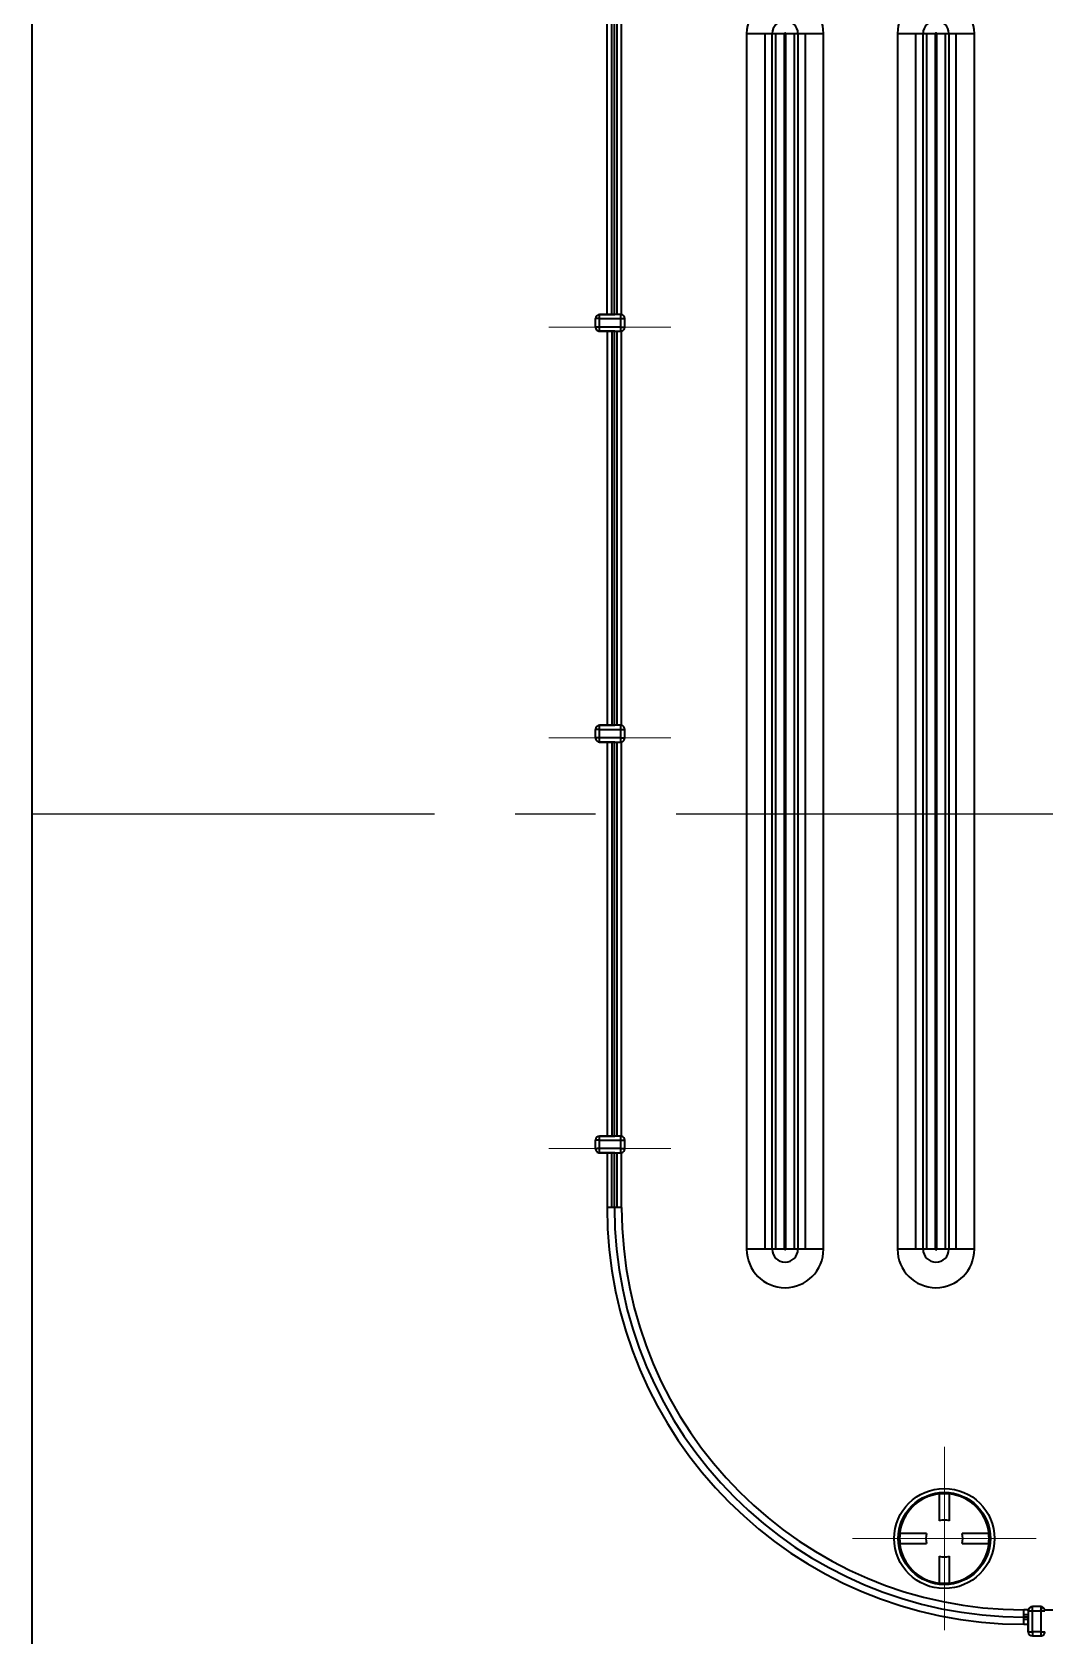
# Model space of a CAD drawing. Header units: millimetres. Extents: x -13 to 1082, y 396 to 866.
# Drawn here: x -12.9 to 108.5, y 560.7 to 752.9 of the extents above; entities that cross this region are included whole.
import ezdxf

# ---------------------------------------------------------------- set-up
doc = ezdxf.new("R2010")
doc.units = ezdxf.units.MM
doc.linetypes.add('CENTER', pattern=[50.8, 31.75, -6.35, 6.35, -6.35])
doc.layers.add('1', color=7, linetype='Continuous', true_color=0xffffff)
doc.layers.add('10', color=7, linetype='Continuous', true_color=0xffffff)

msp = doc.modelspace()

# ---------------------------------------------------------------- linework, layer by layer
at = {"layer": '1', "color": 1, "linetype": 'CENTER', "lineweight": 18}
for p, q in [((63.675, 717.579), (49.038, 717.579)), ((63.675, 668.334), (49.038, 668.334)), ((63.675, 619.089), (49.038, 619.089)), ((96.46, 561.352), (96.46, 583.361)), ((85.456, 572.356), (107.464, 572.356))]:
    msp.add_line(p, q, dxfattribs=at)
at = {"layer": '10', "color": 7, "linetype": 'Continuous', "lineweight": 35}
for p, q in [((56.607, 719.086), (56.607, 766.784)), ((56.897, 719.086), (56.897, 766.152)), ((57.187, 766.152), (57.187, 719.086)), ((57.768, 719.072), (57.768, 766.152)), ((-12.915, 525.099), (-12.915, 764.911)), ((56.027, 719.086), (56.027, 764.911)), ((72.759, 752.754), (72.759, 607.029)), ((72.759, 752.754), (75.816, 752.754)), ((74.962, 607.029), (74.962, 752.754)), ((75.816, 752.754), (77.298, 752.754)), ((75.816, 607.029), (75.816, 752.754)), ((76.23, 752.754), (76.23, 607.029)), ((77.298, 607.029), (77.298, 752.754)), ((77.432, 752.754), (78.914, 752.754)), ((77.432, 752.754), (77.432, 607.029)), ((78.5, 607.029), (78.5, 752.754)), ((78.914, 752.754), (78.914, 607.029)), ((78.914, 752.754), (81.971, 752.754)), ((79.768, 752.754), (79.768, 607.029)), ((81.971, 607.029), (81.971, 752.754)), ((90.849, 752.754), (90.849, 607.029)), ((90.849, 752.754), (93.906, 752.754)), ((93.052, 607.029), (93.052, 752.754)), ((93.906, 752.754), (95.388, 752.754)), ((93.906, 607.029), (93.906, 752.754)), ((94.32, 752.754), (94.32, 607.029)), ((95.388, 607.029), (95.388, 752.754)), ((95.522, 752.754), (97.004, 752.754)), ((95.522, 752.754), (95.522, 607.029)), ((96.59, 607.029), (96.59, 752.754)), ((97.004, 752.754), (97.004, 607.029)), ((97.004, 752.754), (100.061, 752.754)), ((97.858, 752.754), (97.858, 607.029)), ((100.061, 607.029), (100.061, 752.754)), ((55.132, 719.086), (56.967, 719.086)), ((56.027, 719.086), (55.132, 719.086)), ((56.897, 719.086), (56.027, 719.086)), ((57.648, 719.086), (56.897, 719.086)), ((57.648, 719.086), (57.648, 718.586)), ((55.132, 718.582), (54.632, 718.582)), ((54.632, 717.578), (54.632, 718.582)), ((55.132, 718.586), (57.648, 718.586)), ((55.132, 717.579), (55.132, 718.584)), ((57.649, 717.579), (55.132, 717.579)), ((57.648, 718.586), (58.149, 718.586)), ((57.648, 718.586), (57.648, 717.579)), ((58.149, 717.576), (58.149, 718.586)), ((56.968, 717.076), (55.132, 717.076)), ((55.132, 717.076), (56.027, 717.076)), ((56.027, 717.076), (56.897, 717.076)), ((56.027, 717.076), (56.027, 669.841)), ((56.607, 717.076), (56.607, 669.841)), ((56.897, 717.076), (57.649, 717.076)), ((56.897, 669.841), (56.897, 717.076)), ((57.187, 717.076), (57.187, 669.841)), ((57.768, 669.827), (57.768, 717.091)), ((55.132, 669.337), (54.632, 669.337)), ((54.632, 668.333), (54.632, 669.337)), ((55.132, 669.841), (56.967, 669.841)), ((56.027, 669.841), (55.132, 669.841)), ((55.132, 669.341), (57.648, 669.341)), ((55.132, 668.334), (55.132, 669.339)), ((56.897, 669.841), (56.027, 669.841)), ((57.648, 669.841), (56.897, 669.841)), ((57.648, 669.841), (57.648, 669.341)), ((57.648, 669.341), (58.149, 669.341)), ((57.648, 669.341), (57.648, 668.334)), ((58.149, 668.331), (58.149, 669.341)), ((57.649, 668.334), (55.132, 668.334)), ((56.968, 667.831), (55.132, 667.831)), ((55.132, 667.831), (56.027, 667.831)), ((56.027, 667.831), (56.897, 667.831)), ((56.027, 667.831), (56.027, 620.596)), ((56.607, 667.831), (56.607, 620.596)), ((56.897, 667.831), (57.649, 667.831)), ((56.897, 620.596), (56.897, 667.831)), ((57.187, 667.831), (57.187, 620.596)), ((57.768, 620.582), (57.768, 667.846)), ((55.132, 620.092), (54.632, 620.092)), ((54.632, 619.088), (54.632, 620.092)), ((55.132, 620.596), (56.967, 620.596)), ((56.027, 620.596), (55.132, 620.596)), ((55.132, 620.096), (57.648, 620.096)), ((55.132, 619.089), (55.132, 620.094)), ((57.649, 619.089), (55.132, 619.089)), ((56.897, 620.596), (56.027, 620.596)), ((57.648, 620.596), (56.897, 620.596)), ((57.648, 620.596), (57.648, 620.096)), ((57.648, 620.096), (58.149, 620.096)), ((57.648, 620.096), (57.648, 619.089)), ((58.149, 619.086), (58.149, 620.096)), ((56.968, 618.586), (55.132, 618.586)), ((55.132, 618.586), (56.027, 618.586)), ((56.027, 618.586), (56.897, 618.586)), ((56.027, 618.586), (56.027, 612.054)), ((56.607, 612.054), (56.607, 618.586)), ((56.897, 618.586), (57.649, 618.586)), ((56.897, 612.054), (56.897, 618.586)), ((57.187, 618.586), (57.187, 612.054)), ((57.768, 612.054), (57.768, 618.601)), ((56.897, 612.054), (56.027, 612.054)), ((57.768, 612.054), (56.897, 612.054)), ((75.816, 607.029), (72.759, 607.029)), ((77.298, 607.029), (75.816, 607.029)), ((78.914, 607.029), (77.432, 607.029)), ((81.971, 607.029), (78.914, 607.029)), ((93.906, 607.029), (90.849, 607.029)), ((95.388, 607.029), (93.906, 607.029)), ((97.004, 607.029), (95.522, 607.029)), ((100.061, 607.029), (97.004, 607.029)), ((95.856, 577.708), (95.856, 574.483)), ((97.062, 574.484), (97.062, 577.708)), ((94.333, 572.959), (91.109, 572.959)), ((101.811, 572.959), (98.587, 572.959)), ((91.109, 571.753), (94.333, 571.753)), ((98.587, 571.753), (101.811, 571.753)), ((95.856, 570.229), (95.856, 567.005)), ((97.062, 567.005), (97.062, 570.229)), ((106.524, 563.814), (106.008, 563.814)), ((106.008, 562.944), (106.008, 563.814)), ((106.51, 563.695), (106.51, 562.944)), ((106.51, 563.693), (107.013, 563.693)), ((108.02, 564.195), (107.01, 564.195)), ((107.013, 561.178), (107.013, 563.695)), ((107.013, 563.695), (108.018, 563.695)), ((108.018, 563.694), (108.018, 561.178)), ((108.018, 563.693), (108.52, 563.693)), ((108.506, 563.814), (111.853, 563.814)), ((106.008, 563.234), (106.51, 563.234)), ((106.51, 562.944), (106.008, 562.944)), ((106.008, 562.073), (106.008, 562.944)), ((106.51, 562.653), (106.008, 562.653)), ((106.008, 562.073), (106.51, 562.073)), ((106.51, 561.178), (106.51, 563.015)), ((106.51, 562.944), (106.51, 562.073)), ((106.51, 562.073), (106.51, 561.178)), ((108.018, 561.178), (107.013, 561.178)), ((107.014, 561.178), (107.014, 560.678)), ((107.014, 560.678), (108.018, 560.678))]:
    msp.add_line(p, q, dxfattribs=at)
at = {"layer": '10', "color": 1, "linetype": 'CENTER', "ltscale": 1.52}
msp.add_line((-12.915, 659.236), (457.085, 659.236), dxfattribs=at)
at = {"layer": '10', "color": 7, "linetype": 'Continuous', "lineweight": 35}
for radius in [6.004, 5.528, 5.503]:
    msp.add_circle((96.46, 572.356), radius, dxfattribs=at)
for centre, radius, start, end in [((77.365, 752.754), 4.606, 0, 180), ((95.455, 752.754), 4.606, 0, 180), ((77.365, 752.754), 1.549, 0, 180), ((95.455, 752.754), 1.549, 0, 180), ((77.365, 752.754), 0.0669, 0, 180), ((95.455, 752.754), 0.0669, 0, 180), ((55.132, 718.582), 0.5, 90.00992, 180), ((57.648, 718.586), 0.501, 0, 76.2177), ((55.132, 717.577), 0.5, 179.86407, 270.00548), ((57.649, 717.576), 0.5, 283.72613, 0), ((55.132, 669.337), 0.5, 90.00992, 180), ((57.648, 669.341), 0.501, 0, 76.2177), ((55.132, 668.332), 0.5, 179.86411, 270.00548), ((57.649, 668.331), 0.5, 283.72613, 0), ((55.132, 620.092), 0.5, 90.00992, 180), ((55.132, 619.087), 0.5, 179.86411, 270.00548), ((57.648, 620.096), 0.501, 0, 76.2177), ((57.649, 619.086), 0.5, 283.72613, 0), ((106.008, 612.054), 49.981, 180, 270), ((106.008, 612.054), 49.11, 180, 270), ((106.008, 612.054), 48.24, 180, 270), ((77.365, 607.029), 4.606, 180, 0), ((77.365, 607.029), 1.549, 180, 0), ((77.365, 607.029), 0.0669, 180, 0), ((95.455, 607.029), 4.606, 180, 0), ((95.455, 607.029), 1.549, 180, 0), ((95.455, 607.029), 0.0669, 180, 0), ((96.46, 572.356), 5.385, 96.43516, 173.57101), ((96.46, 572.356), 5.359, 83.54549, 96.46692), ((96.46, 572.356), 5.385, 6.42899, 83.57719), ((96.46, 572.356), 5.359, 173.53929, 186.46071), ((96.46, 572.356), 2.211, 164.17338, 195.82662), ((96.46, 572.356), 2.211, 74.18891, 105.84215), ((96.46, 572.356), 2.211, 344.17338, 15.82662), ((96.46, 572.356), 5.359, 353.53929, 6.46071), ((96.46, 572.356), 5.385, 186.42899, 263.56484), ((96.46, 572.356), 5.385, 276.42281, 353.57101), ((96.46, 572.356), 2.211, 254.15785, 285.81109), ((96.46, 572.356), 5.359, 263.53308, 276.45451), ((107.01, 563.695), 0.5, 90, 166.27387), ((108.02, 563.695), 0.5, 13.72613, 90), ((107.014, 561.178), 0.5, 180.00992, 270), ((108.02, 561.178), 0.5, 269.82927, 0.00546)]:
    msp.add_arc(centre, radius, start, end, dxfattribs=at)
for centre, major_axis, ratio, start_param, end_param in [((106.802, 563.945), (0.272, 0.227), 0.3878742, 0.4373486, 2.7050307), ((107.869, 563.945), (-0.305, -0.18), 0.5701227, 1.7266779, 3.9110828)]:
    msp.add_ellipse(centre, major_axis=major_axis, ratio=ratio, start_param=start_param, end_param=end_param, dxfattribs=at)
for points, knots in [([(55.132, 718.584), (55.132, 718.617), (55.132, 718.649), (55.132, 718.714), (55.132, 718.745), (55.132, 718.806), (55.132, 718.835), (55.132, 718.889), (55.132, 718.914), (55.132, 718.96), (55.132, 718.981), (55.132, 719.017), (55.132, 719.033), (55.132, 719.058), (55.132, 719.067), (55.132, 719.08), (55.132, 719.083), (55.132, 719.082)], [0, 0, 0, 0, 0.125, 0.125, 0.25, 0.25, 0.375, 0.375, 0.5, 0.5, 0.625, 0.625, 0.75, 0.75, 0.875, 0.875, 1, 1, 1, 1]), ([(55.132, 717.579), (55.128, 717.579), (55.12, 717.579), (55.109, 717.579), (55.098, 717.579), (55.087, 717.579), (55.076, 717.579), (55.064, 717.579), (55.053, 717.579), (55.042, 717.579), (55.031, 717.579), (55.02, 717.578), (55.009, 717.578), (54.998, 717.578), (54.987, 717.578), (54.976, 717.578), (54.965, 717.578), (54.953, 717.578), (54.942, 717.578), (54.931, 717.577), (54.92, 717.577), (54.909, 717.577), (54.898, 717.577), (54.887, 717.577), (54.876, 717.577), (54.865, 717.577), (54.854, 717.577), (54.843, 717.577), (54.832, 717.576), (54.822, 717.576), (54.811, 717.576), (54.8, 717.576), (54.79, 717.576), (54.781, 717.576), (54.772, 717.576), (54.763, 717.576), (54.754, 717.576), (54.745, 717.576), (54.737, 717.576), (54.728, 717.576), (54.719, 717.576), (54.71, 717.576), (54.702, 717.576), (54.693, 717.576), (54.685, 717.576), (54.678, 717.576), (54.67, 717.576), (54.663, 717.576), (54.657, 717.577), (54.651, 717.577), (54.646, 717.577), (54.642, 717.577), (54.638, 717.578), (54.635, 717.578), (54.633, 717.578), (54.632, 717.578), (54.632, 717.578)], [0, 0, 0, 0, 0.0146755, 0.0292956, 0.0438752, 0.0584293, 0.0729727, 0.0875199, 0.1020854, 0.1166833, 0.1313274, 0.1460311, 0.1608076, 0.1756697, 0.1906294, 0.2056988, 0.220889, 0.2362111, 0.2516753, 0.2672914, 0.2830689, 0.2990164, 0.3151422, 0.3314542, 0.3479594, 0.3646647, 0.3815761, 0.3986994, 0.4160396, 0.4336015, 0.4513892, 0.4694064, 0.4876563, 0.5033094, 0.51953, 0.5363272, 0.553709, 0.571683, 0.5902558, 0.6094333, 0.6292207, 0.6496223, 0.6706417, 0.6922816, 0.7145438, 0.7374292, 0.7609378, 0.7850684, 0.809819, 0.8351861, 0.8611654, 0.8877513, 0.9149366, 0.9427132, 0.9710714, 1, 1, 1, 1]), ([(55.132, 717.077), (55.132, 717.077), (55.132, 717.08), (55.132, 717.093), (55.132, 717.103), (55.132, 717.128), (55.132, 717.144), (55.132, 717.18), (55.132, 717.201), (55.132, 717.248), (55.132, 717.273), (55.132, 717.328), (55.132, 717.357), (55.132, 717.418), (55.132, 717.449), (55.132, 717.513), (55.132, 717.546), (55.132, 717.579)], [0, 0, 0, 0, 0.125, 0.125, 0.25, 0.25, 0.375, 0.375, 0.5, 0.5, 0.625, 0.625, 0.75, 0.75, 0.875, 0.875, 1, 1, 1, 1]), ([(57.649, 717.579), (57.682, 717.579), (57.714, 717.579), (57.779, 717.579), (57.81, 717.579), (57.871, 717.579), (57.9, 717.579), (57.954, 717.579), (57.98, 717.579), (58.026, 717.579), (58.047, 717.579), (58.083, 717.579), (58.099, 717.579), (58.124, 717.579), (58.133, 717.579), (58.146, 717.579), (58.149, 717.579), (58.149, 717.579)], [0, 0, 0, 0, 0.125, 0.125, 0.25, 0.25, 0.375, 0.375, 0.5, 0.5, 0.625, 0.625, 0.75, 0.75, 0.875, 0.875, 1, 1, 1, 1]), ([(57.649, 717.579), (57.649, 717.546), (57.649, 717.513), (57.649, 717.449), (57.649, 717.418), (57.649, 717.357), (57.649, 717.328), (57.649, 717.274), (57.649, 717.249), (57.649, 717.203), (57.649, 717.182), (57.649, 717.146), (57.649, 717.13), (57.649, 717.105), (57.649, 717.096), (57.649, 717.083), (57.649, 717.08), (57.649, 717.08)], [0, 0, 0, 0, 0.125, 0.125, 0.25, 0.25, 0.375, 0.375, 0.5, 0.5, 0.625, 0.625, 0.75, 0.75, 0.875, 0.875, 1, 1, 1, 1]), ([(55.132, 669.339), (55.132, 669.372), (55.132, 669.404), (55.132, 669.469), (55.132, 669.5), (55.132, 669.561), (55.132, 669.59), (55.132, 669.644), (55.132, 669.669), (55.132, 669.715), (55.132, 669.736), (55.132, 669.772), (55.132, 669.788), (55.132, 669.813), (55.132, 669.822), (55.132, 669.835), (55.132, 669.838), (55.132, 669.837)], [0, 0, 0, 0, 0.125, 0.125, 0.25, 0.25, 0.375, 0.375, 0.5, 0.5, 0.625, 0.625, 0.75, 0.75, 0.875, 0.875, 1, 1, 1, 1]), ([(55.132, 668.334), (55.128, 668.334), (55.12, 668.334), (55.109, 668.334), (55.098, 668.334), (55.087, 668.334), (55.076, 668.334), (55.064, 668.334), (55.053, 668.334), (55.042, 668.334), (55.031, 668.334), (55.02, 668.333), (55.009, 668.333), (54.998, 668.333), (54.987, 668.333), (54.976, 668.333), (54.965, 668.333), (54.953, 668.333), (54.942, 668.333), (54.931, 668.332), (54.92, 668.332), (54.909, 668.332), (54.898, 668.332), (54.887, 668.332), (54.876, 668.332), (54.865, 668.332), (54.854, 668.332), (54.843, 668.332), (54.832, 668.331), (54.822, 668.331), (54.811, 668.331), (54.8, 668.331), (54.79, 668.331), (54.781, 668.331), (54.772, 668.331), (54.763, 668.331), (54.754, 668.331), (54.745, 668.331), (54.737, 668.331), (54.728, 668.331), (54.719, 668.331), (54.71, 668.331), (54.702, 668.331), (54.693, 668.331), (54.685, 668.331), (54.678, 668.331), (54.67, 668.331), (54.663, 668.331), (54.657, 668.332), (54.651, 668.332), (54.646, 668.332), (54.642, 668.332), (54.638, 668.333), (54.635, 668.333), (54.633, 668.333), (54.632, 668.333), (54.632, 668.333)], [0, 0, 0, 0, 0.0146755, 0.0292956, 0.0438752, 0.0584293, 0.0729727, 0.0875199, 0.1020854, 0.1166833, 0.1313273, 0.1460311, 0.1608076, 0.1756696, 0.1906294, 0.2056987, 0.220889, 0.2362111, 0.2516752, 0.2672914, 0.2830688, 0.2990163, 0.3151422, 0.3314541, 0.3479594, 0.3646646, 0.381576, 0.3986993, 0.4160395, 0.4336014, 0.4513891, 0.4694063, 0.4876563, 0.5033093, 0.5195299, 0.5363271, 0.5537089, 0.5716829, 0.5902557, 0.6094332, 0.6292206, 0.6496222, 0.6706416, 0.6922815, 0.7145437, 0.7374292, 0.7609377, 0.7850684, 0.8098189, 0.8351861, 0.8611654, 0.8877513, 0.9149366, 0.9427132, 0.9710714, 1, 1, 1, 1]), ([(55.132, 667.832), (55.132, 667.832), (55.132, 667.835), (55.132, 667.848), (55.132, 667.858), (55.132, 667.883), (55.132, 667.899), (55.132, 667.935), (55.132, 667.956), (55.132, 668.003), (55.132, 668.028), (55.132, 668.083), (55.132, 668.112), (55.132, 668.173), (55.132, 668.204), (55.132, 668.268), (55.132, 668.301), (55.132, 668.334)], [0, 0, 0, 0, 0.125, 0.125, 0.25, 0.25, 0.375, 0.375, 0.5, 0.5, 0.625, 0.625, 0.75, 0.75, 0.875, 0.875, 1, 1, 1, 1]), ([(57.649, 668.334), (57.682, 668.334), (57.714, 668.334), (57.778, 668.334), (57.81, 668.334), (57.87, 668.334), (57.899, 668.334), (57.954, 668.334), (57.979, 668.334), (58.025, 668.334), (58.046, 668.334), (58.082, 668.334), (58.098, 668.334), (58.123, 668.334), (58.133, 668.334), (58.146, 668.334), (58.149, 668.334), (58.149, 668.334)], [0, 0, 0, 0, 0.125, 0.125, 0.25, 0.25, 0.375, 0.375, 0.5, 0.5, 0.625, 0.625, 0.75, 0.75, 0.875, 0.875, 1, 1, 1, 1]), ([(57.649, 668.334), (57.649, 668.301), (57.649, 668.268), (57.649, 668.204), (57.649, 668.173), (57.649, 668.112), (57.649, 668.083), (57.649, 668.029), (57.649, 668.004), (57.649, 667.958), (57.649, 667.937), (57.649, 667.901), (57.649, 667.885), (57.649, 667.86), (57.649, 667.851), (57.649, 667.838), (57.649, 667.835), (57.649, 667.835)], [0, 0, 0, 0, 0.125, 0.125, 0.25, 0.25, 0.375, 0.375, 0.5, 0.5, 0.625, 0.625, 0.75, 0.75, 0.875, 0.875, 1, 1, 1, 1]), ([(55.132, 619.089), (55.128, 619.089), (55.12, 619.089), (55.109, 619.089), (55.098, 619.089), (55.087, 619.089), (55.076, 619.089), (55.064, 619.089), (55.053, 619.089), (55.042, 619.089), (55.031, 619.089), (55.02, 619.088), (55.009, 619.088), (54.998, 619.088), (54.987, 619.088), (54.976, 619.088), (54.965, 619.088), (54.953, 619.088), (54.942, 619.088), (54.931, 619.087), (54.92, 619.087), (54.909, 619.087), (54.898, 619.087), (54.887, 619.087), (54.876, 619.087), (54.865, 619.087), (54.854, 619.087), (54.843, 619.087), (54.832, 619.086), (54.822, 619.086), (54.811, 619.086), (54.8, 619.086), (54.79, 619.086), (54.781, 619.086), (54.772, 619.086), (54.763, 619.086), (54.754, 619.086), (54.745, 619.086), (54.737, 619.086), (54.728, 619.086), (54.719, 619.086), (54.71, 619.086), (54.702, 619.086), (54.693, 619.086), (54.685, 619.086), (54.678, 619.086), (54.67, 619.086), (54.663, 619.086), (54.657, 619.087), (54.651, 619.087), (54.646, 619.087), (54.642, 619.087), (54.638, 619.088), (54.635, 619.088), (54.633, 619.088), (54.632, 619.088), (54.632, 619.088)], [0, 0, 0, 0, 0.0146755, 0.0292956, 0.0438752, 0.0584293, 0.0729727, 0.0875199, 0.1020854, 0.1166833, 0.1313273, 0.1460311, 0.1608076, 0.1756696, 0.1906294, 0.2056987, 0.220889, 0.2362111, 0.2516752, 0.2672914, 0.2830688, 0.2990163, 0.3151422, 0.3314541, 0.3479594, 0.3646646, 0.381576, 0.3986993, 0.4160395, 0.4336014, 0.4513891, 0.4694063, 0.4876563, 0.5033093, 0.5195299, 0.5363271, 0.5537089, 0.5716829, 0.5902557, 0.6094332, 0.6292206, 0.6496222, 0.6706416, 0.6922815, 0.7145437, 0.7374292, 0.7609377, 0.7850684, 0.8098189, 0.8351861, 0.8611654, 0.8877513, 0.9149366, 0.9427132, 0.9710714, 1, 1, 1, 1]), ([(55.132, 620.094), (55.132, 620.127), (55.132, 620.159), (55.132, 620.224), (55.132, 620.255), (55.132, 620.316), (55.132, 620.345), (55.132, 620.399), (55.132, 620.424), (55.132, 620.47), (55.132, 620.491), (55.132, 620.527), (55.132, 620.543), (55.132, 620.568), (55.132, 620.577), (55.132, 620.59), (55.132, 620.593), (55.132, 620.592)], [0, 0, 0, 0, 0.125, 0.125, 0.25, 0.25, 0.375, 0.375, 0.5, 0.5, 0.625, 0.625, 0.75, 0.75, 0.875, 0.875, 1, 1, 1, 1]), ([(55.132, 618.587), (55.132, 618.587), (55.132, 618.59), (55.132, 618.603), (55.132, 618.613), (55.132, 618.638), (55.132, 618.654), (55.132, 618.69), (55.132, 618.711), (55.132, 618.758), (55.132, 618.783), (55.132, 618.838), (55.132, 618.867), (55.132, 618.928), (55.132, 618.959), (55.132, 619.023), (55.132, 619.056), (55.132, 619.089)], [0, 0, 0, 0, 0.125, 0.125, 0.25, 0.25, 0.375, 0.375, 0.5, 0.5, 0.625, 0.625, 0.75, 0.75, 0.875, 0.875, 1, 1, 1, 1]), ([(57.649, 619.089), (57.682, 619.089), (57.714, 619.089), (57.779, 619.089), (57.81, 619.089), (57.871, 619.089), (57.9, 619.089), (57.954, 619.089), (57.98, 619.089), (58.026, 619.089), (58.047, 619.089), (58.083, 619.089), (58.099, 619.089), (58.124, 619.089), (58.133, 619.089), (58.146, 619.089), (58.149, 619.089), (58.149, 619.089)], [0, 0, 0, 0, 0.125, 0.125, 0.25, 0.25, 0.375, 0.375, 0.5, 0.5, 0.625, 0.625, 0.75, 0.75, 0.875, 0.875, 1, 1, 1, 1]), ([(57.649, 619.089), (57.649, 619.056), (57.649, 619.023), (57.649, 618.959), (57.649, 618.928), (57.649, 618.867), (57.649, 618.838), (57.649, 618.784), (57.649, 618.759), (57.649, 618.713), (57.649, 618.692), (57.649, 618.656), (57.649, 618.64), (57.649, 618.615), (57.649, 618.606), (57.649, 618.593), (57.649, 618.59), (57.649, 618.59)], [0, 0, 0, 0, 0.125, 0.125, 0.25, 0.25, 0.375, 0.375, 0.5, 0.5, 0.625, 0.625, 0.75, 0.75, 0.875, 0.875, 1, 1, 1, 1]), ([(107.013, 563.695), (107.013, 563.728), (107.013, 563.761), (107.013, 563.825), (107.013, 563.856), (107.013, 563.917), (107.013, 563.946), (107.013, 564), (107.013, 564.026), (107.013, 564.072), (107.013, 564.093), (107.013, 564.129), (107.013, 564.145), (107.013, 564.17), (107.013, 564.179), (107.013, 564.192), (107.013, 564.195), (107.013, 564.195)], [0, 0, 0, 0, 0.125, 0.125, 0.25, 0.25, 0.375, 0.375, 0.5, 0.5, 0.625, 0.625, 0.75, 0.75, 0.875, 0.875, 1, 1, 1, 1]), ([(108.018, 564.195), (108.018, 564.195), (108.018, 564.195), (108.018, 564.195), (108.018, 564.194), (108.018, 564.193), (108.018, 564.192), (108.018, 564.191), (108.018, 564.19), (108.018, 564.188), (108.018, 564.187), (108.018, 564.185), (108.018, 564.183), (108.018, 564.181), (108.018, 564.179), (108.018, 564.177), (108.018, 564.175), (108.018, 564.173), (108.018, 564.171), (108.018, 564.168), (108.018, 564.166), (108.018, 564.164), (108.018, 564.162), (108.018, 564.16), (108.018, 564.151), (108.018, 564.135), (108.018, 564.109), (108.018, 564.08), (108.018, 564.053), (108.018, 564.03), (108.018, 564.01), (108.018, 563.99), (108.018, 563.97), (108.017, 563.949), (108.017, 563.928), (108.017, 563.907), (108.017, 563.886), (108.017, 563.865), (108.017, 563.843), (108.017, 563.822), (108.017, 563.808), (108.017, 563.801)], [0, 0, 0, 0, 0.0166923, 0.0330159, 0.048969, 0.06455, 0.0797576, 0.0945907, 0.1090485, 0.1231303, 0.1368355, 0.150164, 0.1631155, 0.1756901, 0.1878878, 0.1997091, 0.2111542, 0.2222236, 0.2329181, 0.2432381, 0.2531846, 0.2627582, 0.27196, 0.2807909, 0.2892518, 0.3688598, 0.4435401, 0.5133167, 0.5782883, 0.617434, 0.6557097, 0.6931416, 0.7297627, 0.7656135, 0.8007419, 0.8352036, 0.8690619, 0.9023882, 0.9352612, 0.9677674, 1, 1, 1, 1]), ([(106.51, 561.178), (106.51, 561.178), (106.513, 561.178), (106.526, 561.178), (106.536, 561.178), (106.561, 561.178), (106.576, 561.178), (106.613, 561.178), (106.634, 561.178), (106.68, 561.178), (106.706, 561.178), (106.761, 561.178), (106.79, 561.178), (106.851, 561.178), (106.882, 561.178), (106.947, 561.178), (106.98, 561.178), (107.013, 561.178)], [0, 0, 0, 0, 0.125, 0.125, 0.25, 0.25, 0.375, 0.375, 0.5, 0.5, 0.625, 0.625, 0.75, 0.75, 0.875, 0.875, 1, 1, 1, 1]), ([(108.018, 561.178), (108.018, 561.174), (108.018, 561.167), (108.018, 561.156), (108.018, 561.144), (108.018, 561.133), (108.018, 561.122), (108.018, 561.111), (108.018, 561.1), (108.018, 561.089), (108.018, 561.077), (108.018, 561.066), (108.018, 561.055), (108.018, 561.044), (108.018, 561.033), (108.018, 561.022), (108.019, 561.011), (108.019, 561), (108.019, 560.989), (108.019, 560.978), (108.019, 560.967), (108.019, 560.955), (108.019, 560.944), (108.02, 560.933), (108.02, 560.922), (108.02, 560.911), (108.02, 560.9), (108.02, 560.889), (108.02, 560.879), (108.02, 560.868), (108.02, 560.857), (108.02, 560.847), (108.02, 560.837), (108.02, 560.827), (108.02, 560.819), (108.02, 560.81), (108.02, 560.801), (108.02, 560.792), (108.021, 560.783), (108.021, 560.774), (108.021, 560.765), (108.021, 560.757), (108.021, 560.748), (108.021, 560.74), (108.021, 560.732), (108.021, 560.724), (108.02, 560.717), (108.02, 560.71), (108.02, 560.703), (108.02, 560.698), (108.019, 560.692), (108.019, 560.688), (108.019, 560.684), (108.019, 560.681), (108.018, 560.679), (108.018, 560.679), (108.018, 560.678)], [0, 0, 0, 0, 0.0146755, 0.0292956, 0.0438752, 0.0584293, 0.0729727, 0.0875199, 0.1020854, 0.1166833, 0.1313274, 0.1460311, 0.1608076, 0.1756697, 0.1906294, 0.2056988, 0.220889, 0.2362111, 0.2516753, 0.2672914, 0.2830689, 0.2990164, 0.3151422, 0.3314542, 0.3479594, 0.3646647, 0.3815761, 0.3986994, 0.4160396, 0.4336015, 0.4513892, 0.4694064, 0.4876563, 0.5033094, 0.51953, 0.5363272, 0.553709, 0.571683, 0.5902558, 0.6094333, 0.6292207, 0.6496223, 0.6706417, 0.6922816, 0.7145438, 0.7374292, 0.7609378, 0.7850684, 0.809819, 0.8351861, 0.8611654, 0.8877513, 0.9149366, 0.9427132, 0.9710714, 1, 1, 1, 1]), ([(108.018, 561.178), (108.05, 561.178), (108.083, 561.178), (108.148, 561.178), (108.179, 561.178), (108.24, 561.178), (108.269, 561.178), (108.324, 561.178), (108.35, 561.178), (108.396, 561.178), (108.417, 561.178), (108.454, 561.178), (108.469, 561.178), (108.494, 561.178), (108.504, 561.178), (108.517, 561.178), (108.52, 561.178), (108.52, 561.178)], [0, 0, 0, 0, 0.1251141, 0.1251141, 0.2502282, 0.2502282, 0.3753422, 0.3753422, 0.5004563, 0.5004563, 0.6255704, 0.6255704, 0.7506845, 0.7506845, 0.8757985, 0.8757985, 1, 1, 1, 1])]:
    msp.add_open_spline(points, degree=3, knots=knots, dxfattribs=at)
for points in [[(57.648, 719.086), (57.688, 719.086), (57.728, 719.082), (57.768, 719.072)], [(57.768, 717.091), (57.728, 717.081), (57.689, 717.076), (57.649, 717.076)], [(57.648, 669.841), (57.688, 669.841), (57.728, 669.837), (57.768, 669.827)], [(57.768, 667.846), (57.728, 667.836), (57.689, 667.831), (57.649, 667.831)], [(57.648, 620.596), (57.688, 620.596), (57.728, 620.592), (57.768, 620.582)], [(57.768, 618.601), (57.728, 618.591), (57.689, 618.586), (57.649, 618.586)], [(106.51, 563.695), (106.51, 563.735), (106.515, 563.775), (106.524, 563.814)], [(108.018, 563.695), (108.018, 563.731), (108.018, 563.766), (108.018, 563.801)], [(108.506, 563.814), (108.515, 563.775), (108.52, 563.735), (108.52, 563.695)]]:
    msp.add_open_spline(points, degree=3, dxfattribs=at)

doc.saveas('drawing.dxf')
